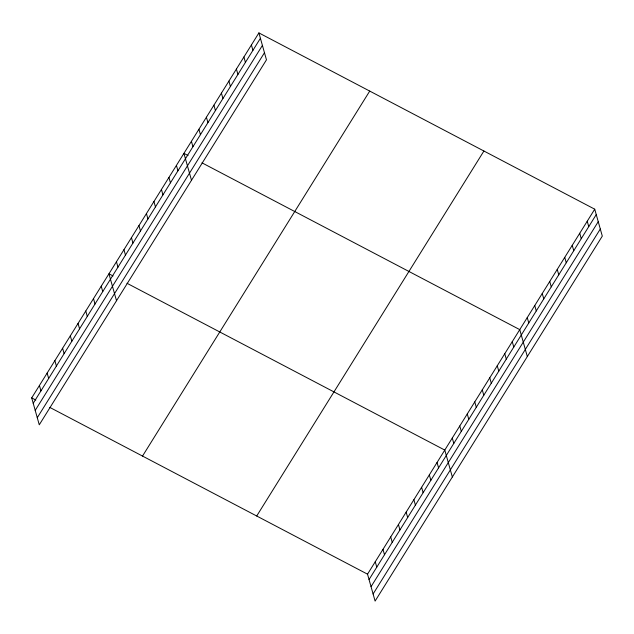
<?xml version="1.0" encoding="UTF-8"?>
<svg xmlns="http://www.w3.org/2000/svg" width="634" height="634" viewBox="0 0 634 634"><rect width="100%" height="100%" fill="white"/><g stroke="black" fill="none" stroke-linecap="round" stroke-linejoin="round"><path stroke-width="0.95" d="M258.902 32.913L266.47 59.826L39.268 424.812L31.7 397.89L258.902 32.913L594.732 209.188L602.3 236.11L375.098 601.087L367.53 574.174L49.761 407.377M33.214 403.287L260.416 38.302M35.211 410.388L262.413 45.402M37.271 417.711L264.473 52.725M142.523 456.068L369.725 91.082M256.707 516.005L483.908 151.019M367.53 574.174L594.732 209.188M369.051 579.563L596.253 214.577M371.048 586.672L598.242 221.686M373.101 593.987L600.303 229.001M188.029 155.512L183.923 153.357L191.492 180.27M201.984 162.835L519.761 329.632L527.322 356.554M113.05 275.956L108.945 273.801L116.513 300.714M127.006 283.279L444.783 450.077L452.343 476.998M31.7 397.89L35.805 400.046M587.235 221.234L588.748 226.623M579.738 233.28L581.251 238.669M572.24 245.326L573.754 250.715M564.743 257.364L566.257 262.761M557.246 269.41L558.76 274.799M549.749 281.456L551.263 286.845M542.252 293.502L543.766 298.891M534.755 305.548L536.269 310.937M527.258 317.586L528.772 322.983M512.256 341.678L513.778 347.067M504.759 353.724L506.281 359.113M497.262 365.77L498.784 371.159M489.765 377.809L491.279 383.205M482.268 389.855L483.782 395.251M474.771 401.901L476.285 407.29M467.274 413.947L468.788 419.336M459.777 425.993L461.29 431.382M452.28 438.031L453.793 443.428M437.056 462.487L438.569 467.876M429.329 474.898L430.851 480.287M421.61 487.308L423.124 492.697M413.883 499.719L415.397 505.108M406.156 512.129L407.67 517.518M398.429 524.532L399.951 529.929M390.71 536.943L392.224 542.339M251.405 44.951L252.918 50.348M382.984 549.353L384.497 554.742M243.908 56.997L245.421 62.394M375.257 561.764L376.77 567.153M236.411 69.043L237.924 74.432M228.914 81.089L230.427 86.478M221.417 93.135L222.93 98.524M213.92 105.181L215.433 110.57M206.415 117.219L207.936 122.616M198.917 129.265L200.439 134.654M191.42 141.311L192.942 146.7M176.426 165.403L177.94 170.792M168.929 177.441L170.443 182.838M161.432 189.487L162.946 194.876M153.935 201.533L155.449 206.922M146.438 213.579L147.952 218.968M138.941 225.625L140.455 231.014M131.444 237.663L132.958 243.06M123.947 249.709L125.461 255.098M116.45 261.755L117.964 267.144M101.226 286.211L102.74 291.6M93.499 298.622L95.013 304.011M85.772 311.025L87.286 316.421M78.045 323.435L79.567 328.832M70.326 335.846L71.84 341.235M62.6 348.256L64.113 353.645M54.873 360.667L56.386 366.056M47.146 373.077L48.667 378.466M39.427 385.488L40.941 390.877"/></g></svg>
